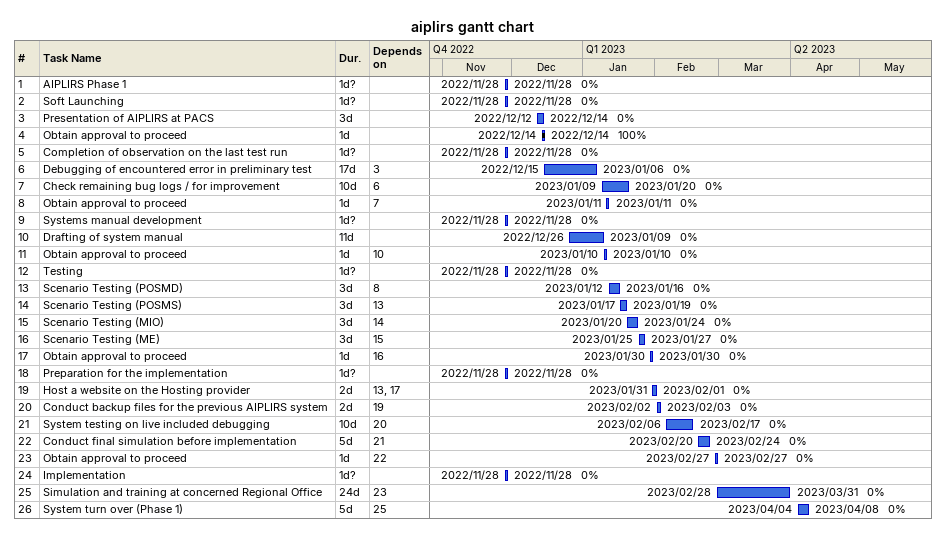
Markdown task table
aiplirs gantt chart

| ID | Task | Duration | Start | Finish | Predecessors | % complete |
|---|---|---|---|---|---|---|
| 1 | AIPLIRS Phase 1 | 1d? | 2022-11-28 | 2022-11-28 |  | 0 |
| 2 | Soft Launching | 1d? | 2022-11-28 | 2022-11-28 |  | 0 |
| 3 | Presentation of AIPLIRS at PACS | 3d | 2022-12-12 | 2022-12-14 |  | 0 |
| 4 | Obtain approval to proceed | 1d | 2022-12-14 | 2022-12-14 |  | 100 |
| 5 | Completion of observation on the last test run | 1d? | 2022-11-28 | 2022-11-28 |  | 0 |
| 6 | Debugging of encountered error in preliminary test | 17d | 2022-12-15 | 2023-01-06 | 3 | 0 |
| 7 | Check remaining bug logs / for improvement | 10d | 2023-01-09 | 2023-01-20 | 6 | 0 |
| 8 | Obtain approval to proceed | 1d | 2023-01-11 | 2023-01-11 | 7 | 0 |
| 9 | Systems manual development | 1d? | 2022-11-28 | 2022-11-28 |  | 0 |
| 10 | Drafting of system manual | 11d | 2022-12-26 | 2023-01-09 |  | 0 |
| 11 | Obtain approval to proceed | 1d | 2023-01-10 | 2023-01-10 | 10 | 0 |
| 12 | Testing | 1d? | 2022-11-28 | 2022-11-28 |  | 0 |
| 13 | Scenario Testing (POSMD) | 3d | 2023-01-12 | 2023-01-16 | 8 | 0 |
| 14 | Scenario Testing (POSMS) | 3d | 2023-01-17 | 2023-01-19 | 13 | 0 |
| 15 | Scenario Testing (MIO) | 3d | 2023-01-20 | 2023-01-24 | 14 | 0 |
| 16 | Scenario Testing (ME) | 3d | 2023-01-25 | 2023-01-27 | 15 | 0 |
| 17 | Obtain approval to proceed | 1d | 2023-01-30 | 2023-01-30 | 16 | 0 |
| 18 | Preparation for the implementation | 1d? | 2022-11-28 | 2022-11-28 |  | 0 |
| 19 | Host a website on the Hosting provider | 2d | 2023-01-31 | 2023-02-01 | 13, 17 | 0 |
| 20 | Conduct backup files for the previous AIPLIRS system | 2d | 2023-02-02 | 2023-02-03 | 19 | 0 |
| 21 | System testing on live included debugging | 10d | 2023-02-06 | 2023-02-17 | 20 | 0 |
| 22 | Conduct final simulation before implementation | 5d | 2023-02-20 | 2023-02-24 | 21 | 0 |
| 23 | Obtain approval to proceed | 1d | 2023-02-27 | 2023-02-27 | 22 | 0 |
| 24 | Implementation | 1d? | 2022-11-28 | 2022-11-28 |  | 0 |
| 25 | Simulation and training at concerned Regional Office | 24d | 2023-02-28 | 2023-03-31 | 23 | 0 |
| 26 | System turn over (Phase 1) | 5d | 2023-04-04 | 2023-04-08 | 25 | 0 |
